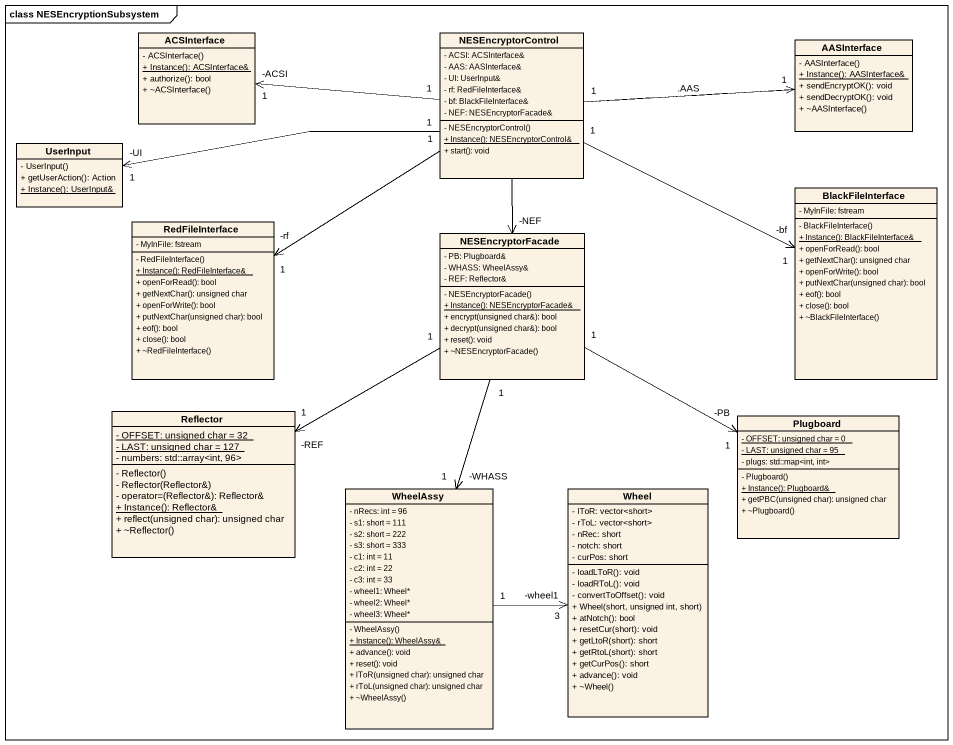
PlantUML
@startuml
mainframe class NESEncryptionSubsystem
hide circle
hide empty members
skinparam classAttributeIconSize 0
class ACSInterface {
  - ACSInterface()
  {static} + Instance(): ACSInterface&
  + authorize(): bool
  + ~ACSInterface()
}
class NESEncryptorControl {
  - ACSI: ACSInterface&
  - AAS: AASInterface&
  - UI: UserInput&
  - rf: RedFileInterface&
  - bf: BlackFileInterface&
  - NEF: NESEncryptorFacade&
  - NESEncryptorControl()
  {static} + Instance(): NESEncryptorControl&
  + start(): void
}
class AASInterface {
  - AASInterface()
  {static} + Instance(): AASInterface&
  + sendEncryptOK(): void
  + sendDecryptOK(): void
  + ~AASInterface()
}
class UserInput {
  - UserInput()
  + getUserAction(): Action
  {static} + Instance(): UserInput&
}
class BlackFileInterface {
  - MyInFile: fstream
  - BlackFileInterface()
  {static} + Instance(): BlackFileInterface&
  + openForRead(): bool
  + getNextChar(): unsigned char
  + openForWrite(): bool
  + putNextChar(unsigned char): bool
  + eof(): bool
  + close(): bool
  + ~BlackFileInterface()
}
class RedFileInterface {
  - MyInFile: fstream
  - RedFileInterface()
  {static} + Instance(): RedFileInterface&
  + openForRead(): bool
  + getNextChar(): unsigned char
  + openForWrite(): bool
  + putNextChar(unsigned char): bool
  + eof(): bool
  + close(): bool
  + ~RedFileInterface()
}
class NESEncryptorFacade {
  - PB: Plugboard&
  - WHASS: WheelAssy&
  - REF: Reflector&
  - NESEncryptorFacade()
  {static} + Instance(): NESEncryptorFacade&
  + encrypt(unsigned char&): bool
  + decrypt(unsigned char&): bool
  + reset(): void
  + ~NESEncryptorFacade()
}
class Reflector {
  {static} - OFFSET: unsigned char = 32
  {static} - LAST: unsigned char = 127
  - numbers: std::array<int, 96>
  - Reflector()
  - Reflector(Reflector&)
  - operator=(Reflector&): Reflector&
  {static} + Instance(): Reflector&
  + reflect(unsigned char): unsigned char
  + ~Reflector()
}
class Plugboard {
  {static} - OFFSET: unsigned char = 0
  {static} - LAST: unsigned char = 95
  - plugs: std::map<int, int>
  - Plugboard()
  {static} + Instance(): Plugboard&
  + getPBC(unsigned char): unsigned char
  + ~Plugboard()
}
class WheelAssy {
  - nRecs: int = 96
  - s1: short = 111
  - s2: short = 222
  - s3: short = 333
  - c1: int = 11
  - c2: int = 22
  - c3: int = 33
  - wheel1: Wheel*
  - wheel2: Wheel*
  - wheel3: Wheel*
  - WheelAssy()
  {static} + Instance(): WheelAssy&
  + advance(): void
  + reset(): void
  + lToR(unsigned char): unsigned char
  + rToL(unsigned char): unsigned char
  + ~WheelAssy()
}
class Wheel {
  - lToR: vector<short>
  - rToL: vector<short>
  - nRec: short
  - notch: short
  - curPos: short
  - loadLToR(): void
  - loadRToL(): void
  - convertToOffset(): void
  + Wheel(short, unsigned int, short)
  + atNotch(): bool
  + resetCur(short): void
  + getLtoR(short): short
  + getRtoL(short): short
  + getCurPos(): short
  + advance(): void
  + ~Wheel()
}
NESEncryptorControl "1" -left-> "-ACSI\n1" ACSInterface
NESEncryptorControl .right.> AASInterface
NESEncryptorControl "1" -right- "1" AASInterface : .AAS
NESEncryptorControl "1" -left-> "-UI\n1" UserInput
NESEncryptorControl "1" -right-> "-bf\n1" BlackFileInterface
NESEncryptorControl "1" --> "-rf\n1" RedFileInterface
NESEncryptorControl --> "-NEF" NESEncryptorFacade
NESEncryptorFacade "1" -left-> "-REF\n1" Reflector
NESEncryptorFacade "1" -right-> "-PB\n1" Plugboard
NESEncryptorFacade "1" --> "-WHASS\n1" WheelAssy
WheelAssy "1" -right-> "-wheel1\n3" Wheel
@enduml
